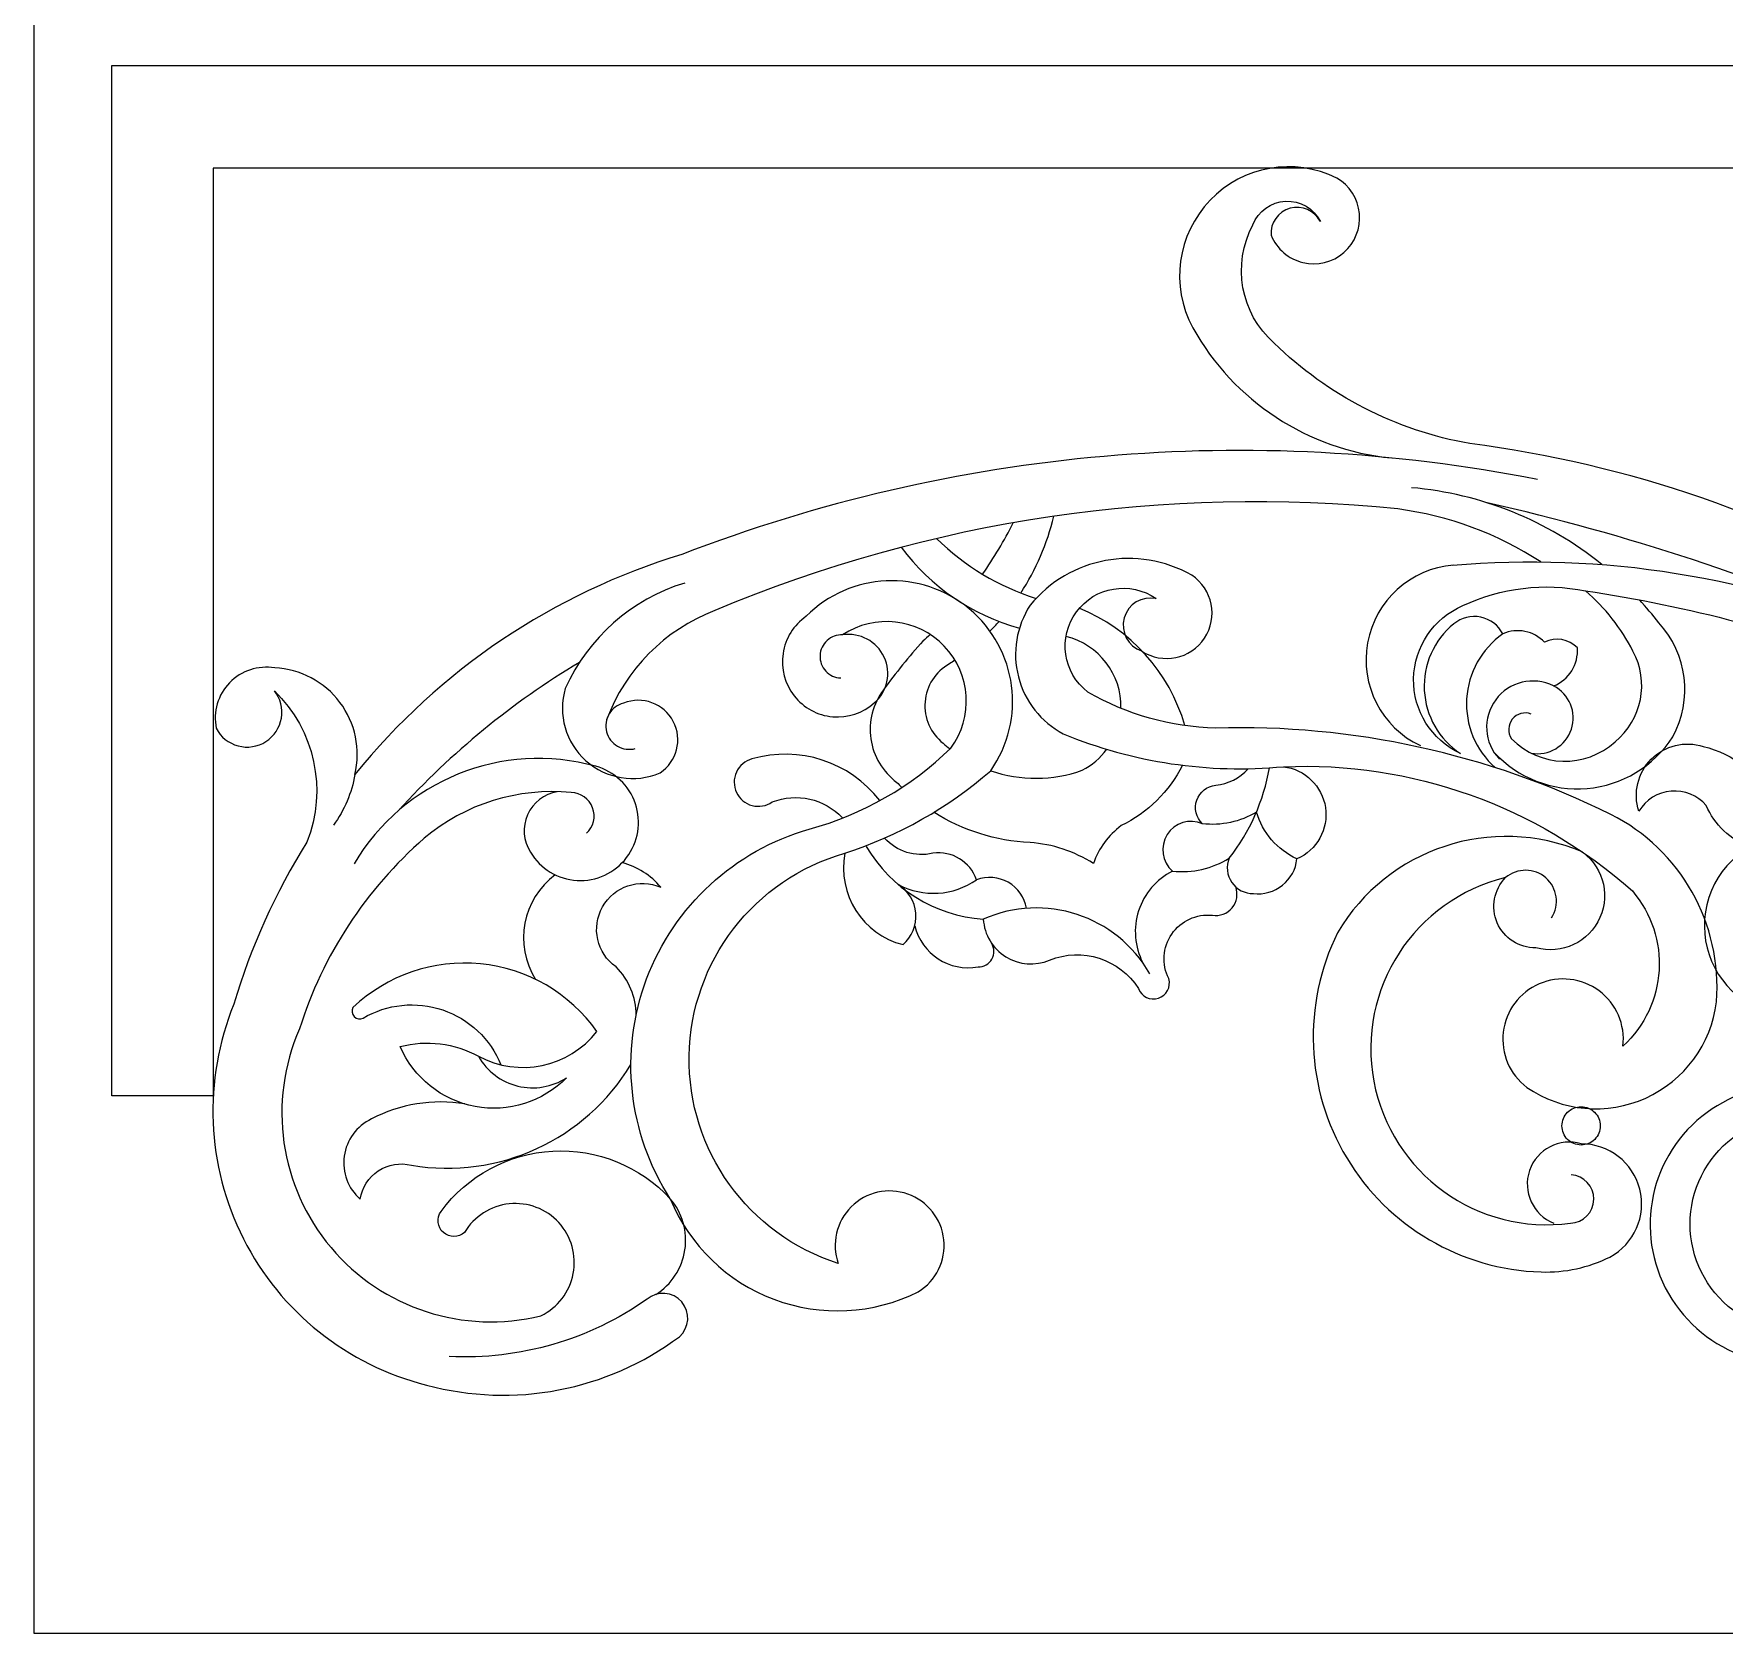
# Model space of a CAD drawing. Header units: millimetres. Extents: x 4332 to 4576, y 144 to 400.
# Drawn here: x 4331.74 to 4374.98, y 143.69 to 184.59 of the extents above; entities that cross this region are included whole.
import ezdxf

# ---------------------------------------------------------------- set-up
doc = ezdxf.new("R2010")
doc.units = ezdxf.units.MM
doc.header["$MEASUREMENT"] = 0
doc.layers.add('SITARA ALL', color=18, linetype='Continuous', true_color=0x000000)

msp = doc.modelspace()

# ---------------------------------------------------------------- linework, layer by layer
at = {"layer": 'SITARA ALL', "lineweight": 9}
for points, knots in [([(4331.736, 265.693), (4331.736, 265.693), (4575.736, 265.693), (4575.736, 265.693), (4575.736, 265.693), (4575.736, 143.693), (4575.736, 143.693), (4575.736, 143.693), (4331.736, 143.693), (4331.736, 143.693), (4331.736, 143.693), (4331.736, 265.693), (4331.736, 265.693)], [0, 0, 0, 0, 0.25, 0.25, 0.25, 0.5, 0.5, 0.5, 0.75, 0.75, 0.75, 1, 1, 1, 1]), ([(4503.177, 181.159), (4503.177, 181.159), (4336.328, 181.159), (4336.328, 181.159), (4336.328, 181.159), (4336.328, 157.431), (4336.328, 157.431), (4336.328, 157.431), (4333.736, 157.431), (4333.736, 157.431), (4333.736, 157.431), (4333.736, 183.785), (4333.736, 183.785), (4333.736, 183.785), (4533.713, 183.785), (4533.713, 183.785)], [0, 0, 0, 0, 0.166667, 0.166667, 0.166667, 0.333333, 0.333333, 0.333333, 0.5, 0.5, 0.5, 0.666667, 0.666667, 0.666667, 1, 1, 1, 1]), ([(4380.811, 169.594), (4380.527, 169.793), (4380.235, 169.98), (4379.936, 170.154), (4376.426, 172.247), (4372.525, 173.595), (4368.472, 174.115), (4366.583, 174.448), (4364.838, 175.344), (4363.467, 176.684), (4362.605, 177.443), (4362.38, 178.697), (4362.924, 179.709), (4363.059, 180.057), (4363.387, 180.294), (4363.76, 180.312), (4364.133, 180.329), (4364.482, 180.125), (4364.649, 179.79), (4364.505, 180.074), (4364.182, 180.217), (4363.875, 180.132), (4363.569, 180.047), (4363.364, 179.759), (4363.386, 179.442), (4363.53, 179.091), (4363.834, 178.832), (4364.204, 178.744), (4364.573, 178.657), (4364.961, 178.752), (4365.248, 179.001), (4365.534, 179.25), (4365.683, 179.621), (4365.648, 179.998), (4365.613, 180.376), (4365.399, 180.714), (4365.071, 180.906), (4363.982, 181.443), (4362.671, 181.215), (4361.829, 180.34), (4360.986, 179.465), (4360.806, 178.147), (4361.384, 177.079), (4362.431, 175.202), (4364.328, 173.958), (4366.467, 173.747)], [0, 0, 0, 0, 0.0625, 0.0625, 0.0625, 0.125, 0.125, 0.125, 0.1875, 0.1875, 0.1875, 0.25, 0.25, 0.25, 0.3125, 0.3125, 0.3125, 0.375, 0.375, 0.375, 0.4375, 0.4375, 0.4375, 0.5, 0.5, 0.5, 0.5625, 0.5625, 0.5625, 0.625, 0.625, 0.625, 0.6875, 0.6875, 0.6875, 0.75, 0.75, 0.75, 0.8125, 0.8125, 0.8125, 0.875, 0.875, 0.875, 1, 1, 1, 1]), ([(4370.199, 173.197), (4362.868, 174.637), (4355.283, 173.973), (4348.315, 171.278), (4345.026, 170.282), (4342.112, 168.323), (4339.951, 165.651), (4339.869, 165.184), (4339.682, 164.741), (4339.403, 164.356)], [0, 0, 0, 0, 0.25, 0.25, 0.25, 0.5, 0.5, 0.5, 1, 1, 1, 1]), ([(4370.285, 171.09), (4369.183, 171.808), (4367.935, 172.27), (4366.631, 172.443), (4360.679, 173.054), (4354.671, 172.161), (4349.155, 169.844), (4347.875, 169.353), (4346.869, 168.337), (4346.39, 167.053)], [0, 0, 0, 0, 0.25, 0.25, 0.25, 0.5, 0.5, 0.5, 1, 1, 1, 1]), ([(4368.029, 171.004), (4371.862, 171.336), (4375.719, 170.717), (4379.257, 169.204), (4375.925, 170.662), (4372.462, 171.799), (4368.914, 172.601)], [0, 0, 0, 0, 0.333333, 0.333333, 0.333333, 1, 1, 1, 1]), ([(4363.702, 165.851), (4366.978, 165.992), (4370.182, 164.851), (4372.632, 162.673), (4373.634, 161.503), (4373.525, 159.748), (4372.39, 158.708), (4372.452, 159.254), (4372.219, 159.792), (4371.778, 160.12), (4371.336, 160.447), (4370.754, 160.516), (4370.249, 160.299), (4369.744, 160.081), (4369.393, 159.612), (4369.327, 159.066), (4369.262, 158.521), (4369.491, 157.981), (4369.93, 157.651), (4370.827, 157.035), (4371.979, 156.932), (4372.971, 157.379), (4373.963, 157.826), (4374.65, 158.757), (4374.783, 159.837), (4374.933, 161.836), (4373.867, 163.728), (4372.078, 164.633), (4368.939, 166.182), (4365.471, 166.94), (4361.973, 166.841), (4360.822, 166.868), (4359.697, 167.185), (4358.701, 167.761), (4358.062, 168.249), (4357.932, 169.159), (4358.406, 169.809), (4358.879, 170.458), (4359.787, 170.609), (4360.446, 170.15), (4360.086, 170.227), (4359.727, 170.011), (4359.629, 169.655), (4359.531, 169.299), (4359.726, 168.929), (4360.076, 168.811), (4360.611, 168.458), (4361.33, 168.604), (4361.684, 169.139), (4362.038, 169.674), (4361.893, 170.393), (4361.359, 170.748), (4359.977, 171.537), (4358.228, 171.213), (4357.223, 169.979), (4356.871, 169.438), (4356.762, 168.774), (4356.924, 168.149), (4357.085, 167.524), (4357.501, 166.995), (4358.07, 166.692), (4359.852, 165.959), (4361.784, 165.67), (4363.702, 165.851), (4364.255, 165.786), (4364.697, 165.357), (4364.778, 164.806), (4364.859, 164.255), (4364.56, 163.717), (4364.049, 163.496)], [0, 0, 0, 0, 0.041667, 0.041667, 0.041667, 0.083333, 0.083333, 0.083333, 0.125, 0.125, 0.125, 0.166667, 0.166667, 0.166667, 0.208333, 0.208333, 0.208333, 0.25, 0.25, 0.25, 0.291667, 0.291667, 0.291667, 0.333333, 0.333333, 0.333333, 0.375, 0.375, 0.375, 0.416667, 0.416667, 0.416667, 0.458333, 0.458333, 0.458333, 0.5, 0.5, 0.5, 0.541667, 0.541667, 0.541667, 0.583333, 0.583333, 0.583333, 0.625, 0.625, 0.625, 0.666667, 0.666667, 0.666667, 0.708333, 0.708333, 0.708333, 0.75, 0.75, 0.75, 0.791667, 0.791667, 0.791667, 0.833333, 0.833333, 0.833333, 0.875, 0.875, 0.875, 0.916667, 0.916667, 0.916667, 1, 1, 1, 1]), ([(4356.216, 165.747), (4357.135, 167.062), (4356.898, 168.859), (4355.667, 169.888), (4354.436, 170.917), (4352.625, 170.835), (4351.495, 169.697), (4351.174, 169.475), (4350.96, 169.132), (4350.902, 168.747), (4350.844, 168.361), (4350.947, 167.97), (4351.188, 167.663), (4351.429, 167.357), (4351.785, 167.164), (4352.173, 167.129), (4352.561, 167.095), (4352.945, 167.222), (4353.237, 167.481), (4353.574, 167.772), (4353.677, 168.252), (4353.489, 168.656), (4353.301, 169.06), (4352.868, 169.291), (4352.428, 169.221)], [0, 0, 0, 0, 0.111111, 0.111111, 0.111111, 0.222222, 0.222222, 0.222222, 0.333333, 0.333333, 0.333333, 0.444444, 0.444444, 0.444444, 0.555556, 0.555556, 0.555556, 0.666667, 0.666667, 0.666667, 0.777778, 0.777778, 0.777778, 1, 1, 1, 1]), ([(4368.05, 171.006), (4366.953, 170.916), (4366.055, 170.103), (4365.857, 169.021), (4365.66, 167.939), (4366.213, 166.86), (4367.207, 166.39)], [0, 0, 0, 0, 0.333333, 0.333333, 0.333333, 1, 1, 1, 1]), ([(4348.389, 170.549), (4347.03, 170.132), (4345.916, 169.151), (4345.332, 167.854), (4345.135, 167.187), (4345.34, 166.468), (4345.859, 166.005), (4346.378, 165.543), (4347.117, 165.421), (4347.756, 165.694), (4348.19, 165.98), (4348.337, 166.547), (4348.096, 167.007), (4347.855, 167.468), (4347.305, 167.671), (4346.823, 167.477), (4346.668, 167.439), (4346.535, 167.339), (4346.453, 167.202), (4346.371, 167.064), (4346.348, 166.9), (4346.388, 166.745), (4346.428, 166.59), (4346.528, 166.458), (4346.667, 166.377), (4346.805, 166.297), (4346.969, 166.275), (4347.123, 166.316)], [0, 0, 0, 0, 0.1, 0.1, 0.1, 0.2, 0.2, 0.2, 0.3, 0.3, 0.3, 0.4, 0.4, 0.4, 0.5, 0.5, 0.5, 0.6, 0.6, 0.6, 0.7, 0.7, 0.7, 0.8, 0.8, 0.8, 1, 1, 1, 1]), ([(4370.04, 166.199), (4370.488, 166.118), (4370.926, 166.378), (4371.07, 166.81), (4371.214, 167.242), (4371.019, 167.713), (4370.613, 167.917), (4371.007, 168.074), (4371.255, 168.469), (4371.223, 168.892), (4371.004, 169.118), (4370.664, 169.176), (4370.383, 169.035), (4370.108, 169.325), (4369.68, 169.411), (4369.315, 169.248), (4369.202, 169.469), (4368.994, 169.627), (4368.75, 169.677), (4368.506, 169.727), (4368.253, 169.664), (4368.061, 169.505), (4367.553, 169.09), (4367.273, 168.459), (4367.307, 167.804), (4367.341, 167.15), (4367.684, 166.55), (4368.232, 166.191), (4367.49, 166.534), (4367.021, 167.284), (4367.035, 168.101), (4367.048, 168.919), (4367.543, 169.652), (4368.296, 169.97), (4369.274, 170.429), (4370.374, 170.562), (4371.433, 170.348), (4374.063, 169.964), (4376.64, 169.278), (4379.112, 168.304), (4381.092, 167.607), (4382.577, 165.941), (4383.044, 163.895), (4383.406, 162.067), (4382.343, 160.256), (4380.572, 159.677), (4378.802, 159.098), (4376.876, 159.936), (4376.088, 161.624), (4376.546, 161.139), (4377.251, 160.979), (4377.874, 161.22), (4378.496, 161.46), (4378.911, 162.052), (4378.924, 162.72), (4378.707, 163.659), (4377.798, 164.266), (4376.848, 164.105), (4375.823, 164.129), (4374.904, 163.48), (4374.586, 162.505), (4374.268, 161.53), (4374.627, 160.463), (4375.47, 159.878), (4376.828, 158.842), (4378.561, 158.431), (4380.239, 158.748), (4381.918, 159.065), (4383.382, 160.079), (4384.269, 161.539), (4385.333, 163.24), (4385.273, 165.411), (4384.114, 167.048), (4383.777, 167.562), (4383.674, 168.194), (4383.827, 168.789), (4383.981, 169.383), (4384.379, 169.885), (4384.923, 170.171)], [0, 0, 0, 0, 0.037037, 0.037037, 0.037037, 0.074074, 0.074074, 0.074074, 0.111111, 0.111111, 0.111111, 0.148148, 0.148148, 0.148148, 0.185185, 0.185185, 0.185185, 0.222222, 0.222222, 0.222222, 0.259259, 0.259259, 0.259259, 0.296296, 0.296296, 0.296296, 0.333333, 0.333333, 0.333333, 0.37037, 0.37037, 0.37037, 0.407407, 0.407407, 0.407407, 0.444444, 0.444444, 0.444444, 0.481481, 0.481481, 0.481481, 0.518519, 0.518519, 0.518519, 0.555556, 0.555556, 0.555556, 0.592593, 0.592593, 0.592593, 0.62963, 0.62963, 0.62963, 0.666667, 0.666667, 0.666667, 0.703704, 0.703704, 0.703704, 0.740741, 0.740741, 0.740741, 0.777778, 0.777778, 0.777778, 0.814815, 0.814815, 0.814815, 0.851852, 0.851852, 0.851852, 0.888889, 0.888889, 0.888889, 0.925926, 0.925926, 0.925926, 1, 1, 1, 1]), ([(4369.09, 166.223), (4369.697, 165.561), (4370.577, 165.218), (4371.472, 165.296), (4372.368, 165.373), (4373.176, 165.86), (4373.662, 166.616), (4374.18, 167.566), (4374.037, 168.738), (4373.304, 169.534), (4373.148, 169.736), (4372.983, 169.931), (4372.811, 170.118)], [0, 0, 0, 0, 0.2, 0.2, 0.2, 0.4, 0.4, 0.4, 0.6, 0.6, 0.6, 1, 1, 1, 1]), ([(4370.042, 167.198), (4369.87, 167.265), (4369.674, 167.213), (4369.559, 167.068), (4369.443, 166.923), (4369.435, 166.72), (4369.54, 166.567), (4370.258, 165.83), (4371.431, 165.795), (4372.19, 166.491), (4372.877, 167.055), (4373.068, 168.025), (4372.645, 168.805), (4372.345, 169.394), (4371.934, 169.918), (4371.433, 170.348)], [0, 0, 0, 0, 0.166667, 0.166667, 0.166667, 0.333333, 0.333333, 0.333333, 0.5, 0.5, 0.5, 0.666667, 0.666667, 0.666667, 1, 1, 1, 1]), ([(4345.873, 164.148), (4346.055, 164.313), (4346.118, 164.571), (4346.032, 164.801), (4345.946, 165.031), (4345.728, 165.184), (4345.483, 165.189), (4344.123, 165.322), (4342.768, 164.902), (4341.723, 164.022), (4340.231, 162.72), (4339.127, 161.034), (4338.532, 159.146), (4337.714, 157.28), (4338.026, 155.114), (4339.339, 153.557), (4340.651, 151.999), (4342.732, 151.322), (4344.709, 151.812), (4345.14, 152.019), (4345.446, 152.418), (4345.536, 152.887), (4345.626, 153.356), (4345.489, 153.839), (4345.166, 154.191), (4344.844, 154.543), (4344.374, 154.722), (4343.899, 154.673), (4343.424, 154.624), (4343, 154.353), (4342.756, 153.943), (4342.603, 153.802), (4342.368, 153.8), (4342.213, 153.938), (4342.057, 154.077), (4342.032, 154.31), (4342.154, 154.479), (4342.828, 155.393), (4343.876, 155.958), (4345.01, 156.021), (4346.144, 156.083), (4347.248, 155.636), (4348.019, 154.802), (4346.937, 156.473), (4346.713, 158.561), (4347.414, 160.424), (4348.115, 162.288), (4349.66, 163.709), (4351.575, 164.254), (4352.937, 164.629), (4354.182, 165.34), (4355.196, 166.325), (4355.78, 167.121), (4355.709, 168.22), (4355.027, 168.934), (4354.344, 169.647), (4353.249, 169.769), (4352.428, 169.221), (4352.281, 169.228), (4352.137, 169.177), (4352.029, 169.078), (4351.92, 168.979), (4351.855, 168.842), (4351.849, 168.695), (4351.843, 168.548), (4351.895, 168.404), (4351.995, 168.297), (4352.095, 168.189), (4352.233, 168.125), (4352.38, 168.12)], [0, 0, 0, 0, 0.041667, 0.041667, 0.041667, 0.083333, 0.083333, 0.083333, 0.125, 0.125, 0.125, 0.166667, 0.166667, 0.166667, 0.208333, 0.208333, 0.208333, 0.25, 0.25, 0.25, 0.291667, 0.291667, 0.291667, 0.333333, 0.333333, 0.333333, 0.375, 0.375, 0.375, 0.416667, 0.416667, 0.416667, 0.458333, 0.458333, 0.458333, 0.5, 0.5, 0.5, 0.541667, 0.541667, 0.541667, 0.583333, 0.583333, 0.583333, 0.625, 0.625, 0.625, 0.666667, 0.666667, 0.666667, 0.708333, 0.708333, 0.708333, 0.75, 0.75, 0.75, 0.791667, 0.791667, 0.791667, 0.833333, 0.833333, 0.833333, 0.875, 0.875, 0.875, 0.916667, 0.916667, 0.916667, 1, 1, 1, 1]), ([(4354.666, 169.233), (4354.606, 169.176), (4354.545, 169.12), (4354.483, 169.065), (4354.125, 168.668), (4353.788, 168.252), (4353.474, 167.819), (4353.202, 167.461), (4353.085, 167.008), (4353.149, 166.563), (4353.213, 166.118), (4353.451, 165.718), (4353.813, 165.451), (4353.855, 165.407), (4353.899, 165.364), (4353.943, 165.322)], [0, 0, 0, 0, 0.166667, 0.166667, 0.166667, 0.333333, 0.333333, 0.333333, 0.5, 0.5, 0.5, 0.666667, 0.666667, 0.666667, 1, 1, 1, 1]), ([(4369.315, 169.248), (4368.77, 168.864), (4368.429, 168.253), (4368.391, 167.587), (4368.352, 166.921), (4368.619, 166.274), (4369.117, 165.83)], [0, 0, 0, 0, 0.333333, 0.333333, 0.333333, 1, 1, 1, 1]), ([(4339.951, 165.651), (4340.105, 166.293), (4339.964, 166.969), (4339.567, 167.497), (4339.17, 168.024), (4338.559, 168.347), (4337.9, 168.376), (4337.476, 168.449), (4337.045, 168.308), (4336.745, 168), (4336.446, 167.691), (4336.318, 167.256), (4336.403, 166.834), (4336.518, 166.612), (4336.721, 166.448), (4336.963, 166.384), (4337.205, 166.319), (4337.463, 166.359), (4337.674, 166.495), (4337.885, 166.631), (4338.028, 166.849), (4338.069, 167.096), (4338.111, 167.343), (4338.046, 167.596), (4337.891, 167.793), (4338.924, 166.791), (4339.252, 165.264), (4338.723, 163.925), (4337.918, 162.631), (4337.289, 161.235), (4336.852, 159.775), (4336.062, 157.835), (4336.151, 155.649), (4337.098, 153.781), (4338.044, 151.912), (4339.753, 150.546), (4341.785, 150.037), (4344.017, 149.436), (4346.4, 149.892), (4348.252, 151.275), (4348.511, 151.505), (4348.538, 151.9), (4348.311, 152.163), (4348.085, 152.425), (4347.69, 152.457), (4347.425, 152.234), (4345.95, 151.193), (4344.168, 150.677), (4342.365, 150.769)], [0, 0, 0, 0, 0.058824, 0.058824, 0.058824, 0.117647, 0.117647, 0.117647, 0.176471, 0.176471, 0.176471, 0.235294, 0.235294, 0.235294, 0.294118, 0.294118, 0.294118, 0.352941, 0.352941, 0.352941, 0.411765, 0.411765, 0.411765, 0.470588, 0.470588, 0.470588, 0.529412, 0.529412, 0.529412, 0.588235, 0.588235, 0.588235, 0.647059, 0.647059, 0.647059, 0.705882, 0.705882, 0.705882, 0.764706, 0.764706, 0.764706, 0.823529, 0.823529, 0.823529, 0.882353, 0.882353, 0.882353, 1, 1, 1, 1]), ([(4355.3, 168.575), (4355.254, 168.543), (4355.207, 168.512), (4355.159, 168.482), (4354.801, 168.283), (4354.567, 167.918), (4354.535, 167.51), (4354.502, 167.101), (4354.676, 166.704), (4354.998, 166.451), (4355.056, 166.401), (4355.115, 166.352), (4355.176, 166.305)], [0, 0, 0, 0, 0.2, 0.2, 0.2, 0.4, 0.4, 0.4, 0.6, 0.6, 0.6, 1, 1, 1, 1]), ([(4370.613, 167.917), (4370.099, 168.175), (4369.474, 168.026), (4369.133, 167.563), (4368.791, 167.1), (4368.832, 166.46), (4369.23, 166.045)], [0, 0, 0, 0, 0.333333, 0.333333, 0.333333, 1, 1, 1, 1]), ([(4345.128, 165.211), (4344.792, 165.155), (4344.507, 164.935), (4344.368, 164.624), (4344.23, 164.313), (4344.257, 163.953), (4344.44, 163.666), (4344.693, 163.242), (4345.141, 162.971), (4345.634, 162.943), (4346.128, 162.916), (4346.602, 163.135), (4346.901, 163.528), (4347.201, 163.921), (4347.285, 164.437), (4347.127, 164.905), (4346.968, 165.374), (4346.588, 165.732), (4346.111, 165.863), (4343.723, 166.526), (4341.19, 165.505), (4339.932, 163.369)], [0, 0, 0, 0, 0.125, 0.125, 0.125, 0.25, 0.25, 0.25, 0.375, 0.375, 0.375, 0.5, 0.5, 0.5, 0.625, 0.625, 0.625, 0.75, 0.75, 0.75, 1, 1, 1, 1]), ([(4375.642, 163.8), (4375.136, 163.981), (4374.729, 164.366), (4374.52, 164.861), (4374.296, 165.119), (4373.962, 165.255), (4373.621, 165.226), (4373.28, 165.197), (4372.974, 165.008), (4372.796, 164.715), (4372.645, 165.182), (4372.768, 165.695), (4373.113, 166.044), (4373.459, 166.392), (4373.972, 166.518), (4374.44, 166.37), (4375.219, 166.185), (4375.874, 165.66), (4376.225, 164.941), (4376.402, 165.521), (4376.778, 166.02), (4377.287, 166.351), (4377.496, 166.435), (4377.736, 166.39), (4377.901, 166.235), (4378.065, 166.081), (4378.125, 165.844), (4378.054, 165.63), (4378.969, 166.034), (4380.039, 165.83), (4380.742, 165.119), (4380.888, 164.943), (4380.873, 164.683), (4380.707, 164.525), (4380.541, 164.368), (4380.28, 164.367), (4380.112, 164.522), (4379.302, 165.014), (4378.253, 164.81), (4377.688, 164.05)], [0, 0, 0, 0, 0.071429, 0.071429, 0.071429, 0.142857, 0.142857, 0.142857, 0.214286, 0.214286, 0.214286, 0.285714, 0.285714, 0.285714, 0.357143, 0.357143, 0.357143, 0.428571, 0.428571, 0.428571, 0.5, 0.5, 0.5, 0.571429, 0.571429, 0.571429, 0.642857, 0.642857, 0.642857, 0.714286, 0.714286, 0.714286, 0.785714, 0.785714, 0.785714, 0.857143, 0.857143, 0.857143, 1, 1, 1, 1]), ([(4353.378, 164.984), (4352.61, 165.978), (4351.314, 166.401), (4350.107, 166.049), (4349.932, 166.002), (4349.786, 165.878), (4349.71, 165.713), (4349.634, 165.548), (4349.634, 165.357), (4349.712, 165.192), (4349.789, 165.028), (4349.935, 164.906), (4350.111, 164.859), (4350.287, 164.812), (4350.475, 164.845), (4350.624, 164.95), (4351.249, 165.194), (4351.96, 165.034), (4352.421, 164.546)], [0, 0, 0, 0, 0.142857, 0.142857, 0.142857, 0.285714, 0.285714, 0.285714, 0.428571, 0.428571, 0.428571, 0.571429, 0.571429, 0.571429, 0.714286, 0.714286, 0.714286, 1, 1, 1, 1]), ([(4352.486, 163.639), (4353.857, 164.086), (4355.125, 164.803), (4356.216, 165.747), (4356.976, 165.489), (4357.801, 165.494), (4358.559, 165.76), (4358.806, 165.889), (4359.02, 166.072), (4359.186, 166.296)], [0, 0, 0, 0, 0.25, 0.25, 0.25, 0.5, 0.5, 0.5, 1, 1, 1, 1]), ([(4361.12, 165.89), (4360.783, 165.216), (4360.232, 164.673), (4359.555, 164.344), (4359.226, 164.099), (4358.978, 163.762), (4358.841, 163.375), (4358.354, 163.687), (4357.798, 163.872), (4357.221, 163.912), (4356.348, 163.954), (4355.5, 164.22), (4354.76, 164.685)], [0, 0, 0, 0, 0.2, 0.2, 0.2, 0.4, 0.4, 0.4, 0.6, 0.6, 0.6, 1, 1, 1, 1]), ([(4361.63, 164.393), (4361.302, 164.535), (4360.919, 164.417), (4360.729, 164.114), (4360.538, 163.812), (4360.596, 163.416), (4360.865, 163.181), (4361.373, 163.125), (4361.884, 163.241), (4362.316, 163.513), (4362.847, 164.185), (4363.2, 164.979), (4363.343, 165.822)], [0, 0, 0, 0, 0.2, 0.2, 0.2, 0.4, 0.4, 0.4, 0.6, 0.6, 0.6, 1, 1, 1, 1]), ([(4362.316, 163.513), (4362.232, 163.308), (4362.257, 163.076), (4362.382, 162.893), (4362.506, 162.71), (4362.714, 162.603), (4362.935, 162.607), (4363.201, 162.576), (4363.469, 162.652), (4363.678, 162.82), (4363.887, 162.987), (4364.021, 163.229), (4364.049, 163.496), (4363.548, 163.726), (4363.17, 164.163), (4363.013, 164.692), (4362.599, 164.439), (4362.111, 164.334), (4361.63, 164.393), (4361.469, 164.549), (4361.413, 164.784), (4361.486, 164.995), (4361.559, 165.207), (4361.749, 165.357), (4361.971, 165.38), (4362.291, 165.41), (4362.587, 165.56), (4362.799, 165.8)], [0, 0, 0, 0, 0.1, 0.1, 0.1, 0.2, 0.2, 0.2, 0.3, 0.3, 0.3, 0.4, 0.4, 0.4, 0.5, 0.5, 0.5, 0.6, 0.6, 0.6, 0.7, 0.7, 0.7, 0.8, 0.8, 0.8, 1, 1, 1, 1]), ([(4371.348, 163.674), (4369.036, 164.647), (4366.363, 163.766), (4365.088, 161.606), (4364.181, 159.771), (4364.269, 157.602), (4365.323, 155.847), (4366.377, 154.092), (4368.249, 152.993), (4370.295, 152.931), (4370.904, 152.911), (4371.508, 153.041), (4372.054, 153.311), (4372.677, 153.646), (4372.992, 154.361), (4372.818, 155.046), (4372.644, 155.732), (4372.027, 156.21), (4371.319, 156.207), (4370.768, 156.37), (4370.187, 156.071), (4370, 155.527), (4369.814, 154.982), (4370.089, 154.389), (4370.624, 154.18)], [0, 0, 0, 0, 0.111111, 0.111111, 0.111111, 0.222222, 0.222222, 0.222222, 0.333333, 0.333333, 0.333333, 0.444444, 0.444444, 0.444444, 0.555556, 0.555556, 0.555556, 0.666667, 0.666667, 0.666667, 0.777778, 0.777778, 0.777778, 1, 1, 1, 1]), ([(4357.129, 162.23), (4357.08, 162.51), (4356.909, 162.754), (4356.663, 162.895), (4356.416, 163.037), (4356.12, 163.061), (4355.853, 162.962), (4355.69, 163.424), (4355.224, 163.707), (4354.738, 163.639), (4354.286, 163.53), (4353.81, 163.679), (4353.501, 164.027)], [0, 0, 0, 0, 0.2, 0.2, 0.2, 0.4, 0.4, 0.4, 0.6, 0.6, 0.6, 1, 1, 1, 1]), ([(4347.65, 152.356), (4348.051, 152.61), (4348.322, 153.025), (4348.393, 153.494), (4348.464, 153.964), (4348.327, 154.441), (4348.019, 154.802), (4348.508, 153.613), (4349.468, 152.682), (4350.671, 152.231), (4351.875, 151.78), (4353.211, 151.849), (4354.36, 152.423), (4354.817, 152.705), (4355.071, 153.223), (4355.015, 153.756), (4354.958, 154.289), (4354.6, 154.742), (4354.095, 154.921), (4353.589, 155.1), (4353.026, 154.974), (4352.647, 154.595), (4352.267, 154.216), (4352.138, 153.654), (4352.316, 153.148), (4350.013, 153.881), (4348.463, 156.04), (4348.501, 158.456), (4348.54, 160.873), (4350.161, 162.979), (4352.486, 163.639), (4352.287, 162.588), (4352.937, 161.565), (4353.973, 161.301), (4354.203, 161.501), (4354.325, 161.799), (4354.3, 162.103), (4354.276, 162.407), (4354.108, 162.681), (4353.849, 162.841), (4354.486, 162.499), (4355.262, 162.546), (4355.853, 162.962)], [0, 0, 0, 0, 0.066667, 0.066667, 0.066667, 0.133333, 0.133333, 0.133333, 0.2, 0.2, 0.2, 0.266667, 0.266667, 0.266667, 0.333333, 0.333333, 0.333333, 0.4, 0.4, 0.4, 0.466667, 0.466667, 0.466667, 0.533333, 0.533333, 0.533333, 0.6, 0.6, 0.6, 0.666667, 0.666667, 0.666667, 0.733333, 0.733333, 0.733333, 0.8, 0.8, 0.8, 0.866667, 0.866667, 0.866667, 1, 1, 1, 1]), ([(4353.032, 163.813), (4353.663, 162.737), (4354.782, 162.041), (4356.026, 161.952), (4356.051, 161.557), (4356.266, 161.199), (4356.602, 160.991), (4356.939, 160.783), (4357.355, 160.75), (4357.72, 160.904), (4358.554, 161.244), (4359.513, 160.938), (4359.996, 160.177), (4360.072, 159.971), (4360.297, 159.862), (4360.506, 159.931), (4360.715, 159.999), (4360.832, 160.221), (4360.77, 160.432), (4360.585, 160.797), (4360.615, 161.235), (4360.848, 161.573), (4361.08, 161.91), (4361.479, 162.094), (4361.886, 162.052), (4362.077, 162.022), (4362.269, 162.095), (4362.391, 162.244), (4362.514, 162.393), (4362.549, 162.596), (4362.483, 162.777)], [0, 0, 0, 0, 0.090909, 0.090909, 0.090909, 0.181818, 0.181818, 0.181818, 0.272727, 0.272727, 0.272727, 0.363636, 0.363636, 0.363636, 0.454545, 0.454545, 0.454545, 0.545455, 0.545455, 0.545455, 0.636364, 0.636364, 0.636364, 0.727273, 0.727273, 0.727273, 0.818182, 0.818182, 0.818182, 1, 1, 1, 1]), ([(4371.267, 163.729), (4371.851, 163.364), (4372.078, 162.625), (4371.801, 161.995), (4371.523, 161.365), (4370.824, 161.034), (4370.161, 161.219), (4369.733, 161.213), (4369.343, 161.465), (4369.174, 161.858), (4369.005, 162.251), (4369.089, 162.708), (4369.387, 163.014), (4367.056, 162.453), (4365.573, 160.166), (4366.016, 157.809), (4366.46, 155.452), (4368.668, 153.856), (4371.045, 154.18), (4371.375, 154.19), (4371.639, 154.458), (4371.643, 154.789), (4371.647, 155.119), (4371.391, 155.395), (4371.061, 155.414)], [0, 0, 0, 0, 0.111111, 0.111111, 0.111111, 0.222222, 0.222222, 0.222222, 0.333333, 0.333333, 0.333333, 0.444444, 0.444444, 0.444444, 0.555556, 0.555556, 0.555556, 0.666667, 0.666667, 0.666667, 0.777778, 0.777778, 0.777778, 1, 1, 1, 1]), ([(4347.144, 159.494), (4347.146, 159.959), (4346.961, 160.405), (4346.63, 160.732), (4346.138, 161.08), (4345.99, 161.744), (4346.285, 162.268), (4346.581, 162.792), (4347.226, 163.008), (4347.778, 162.769), (4347.519, 163.073), (4347.176, 163.293), (4346.792, 163.4)], [0, 0, 0, 0, 0.2, 0.2, 0.2, 0.4, 0.4, 0.4, 0.6, 0.6, 0.6, 1, 1, 1, 1]), ([(4360.865, 163.181), (4360.453, 162.971), (4360.141, 162.606), (4359.999, 162.166), (4359.857, 161.726), (4359.895, 161.249), (4360.106, 160.838)], [0, 0, 0, 0, 0.333333, 0.333333, 0.333333, 1, 1, 1, 1]), ([(4370.56, 161.987), (4370.772, 162.315), (4370.712, 162.749), (4370.418, 163.007), (4370.123, 163.265), (4369.685, 163.268), (4369.387, 163.014)], [0, 0, 0, 0, 0.333333, 0.333333, 0.333333, 1, 1, 1, 1]), ([(4354.273, 161.785), (4354.45, 161.061), (4355.158, 160.599), (4355.892, 160.731), (4356.037, 160.728), (4356.173, 160.805), (4356.245, 160.932), (4356.317, 161.058), (4356.315, 161.214), (4356.238, 161.338)], [0, 0, 0, 0, 0.25, 0.25, 0.25, 0.5, 0.5, 0.5, 1, 1, 1, 1]), ([(4343.109, 158.445), (4343.327, 158.064), (4343.692, 157.789), (4344.119, 157.685), (4344.546, 157.581), (4344.997, 157.658), (4345.366, 157.897), (4344.757, 157.278), (4343.879, 157.002), (4343.026, 157.162), (4342.172, 157.322), (4341.454, 157.896), (4341.11, 158.694), (4341.783, 158.872), (4342.5, 158.783), (4343.109, 158.445), (4344.141, 157.897), (4345.417, 158.163), (4346.143, 159.08), (4345.446, 160.062), (4344.359, 160.693), (4343.161, 160.811), (4341.963, 160.929), (4340.774, 160.521), (4339.9, 159.693), (4339.858, 159.618), (4339.87, 159.524), (4339.93, 159.461), (4339.989, 159.399), (4340.083, 159.382), (4340.16, 159.42), (4340.775, 159.783), (4341.519, 159.86), (4342.196, 159.631), (4342.872, 159.402), (4343.416, 158.89), (4343.685, 158.228)], [0, 0, 0, 0, 0.076923, 0.076923, 0.076923, 0.153846, 0.153846, 0.153846, 0.230769, 0.230769, 0.230769, 0.307692, 0.307692, 0.307692, 0.384615, 0.384615, 0.384615, 0.461538, 0.461538, 0.461538, 0.538462, 0.538462, 0.538462, 0.615385, 0.615385, 0.615385, 0.692308, 0.692308, 0.692308, 0.769231, 0.769231, 0.769231, 0.846154, 0.846154, 0.846154, 1, 1, 1, 1]), ([(4342.759, 157.227), (4341.943, 157.361), (4341.107, 157.226), (4340.374, 156.843), (4339.997, 156.664), (4339.735, 156.307), (4339.677, 155.894), (4339.619, 155.48), (4339.773, 155.065), (4340.087, 154.79), (4340.131, 155.087), (4340.299, 155.351), (4340.549, 155.517), (4340.8, 155.683), (4341.109, 155.734), (4341.4, 155.659), (4343.623, 155.287), (4345.846, 156.306), (4347.012, 158.235)], [0, 0, 0, 0, 0.142857, 0.142857, 0.142857, 0.285714, 0.285714, 0.285714, 0.428571, 0.428571, 0.428571, 0.571429, 0.571429, 0.571429, 0.714286, 0.714286, 0.714286, 1, 1, 1, 1]), ([(4379.08, 155.434), (4379.307, 155.651), (4379.399, 155.974), (4379.32, 156.278), (4379.242, 156.582), (4379.005, 156.82), (4378.701, 156.9), (4378.397, 156.98), (4378.074, 156.89), (4377.856, 156.663), (4377.638, 156.437), (4377.559, 156.111), (4377.65, 155.81), (4377.816, 155.327), (4378.228, 154.97), (4378.731, 154.877), (4379.233, 154.783), (4379.746, 154.966), (4380.075, 155.357), (4380.404, 155.748), (4380.498, 156.285), (4380.32, 156.764), (4380.142, 157.243), (4379.721, 157.589), (4379.216, 157.67), (4377.641, 158.196), (4375.911, 157.953), (4374.542, 157.012), (4373.08, 155.943), (4372.654, 153.949), (4373.553, 152.378), (4374.453, 150.806), (4376.386, 150.16), (4378.048, 150.878), (4378.448, 151.027), (4378.717, 151.403), (4378.729, 151.829), (4378.741, 152.255), (4378.495, 152.646), (4378.105, 152.819)], [0, 0, 0, 0, 0.071429, 0.071429, 0.071429, 0.142857, 0.142857, 0.142857, 0.214286, 0.214286, 0.214286, 0.285714, 0.285714, 0.285714, 0.357143, 0.357143, 0.357143, 0.428571, 0.428571, 0.428571, 0.5, 0.5, 0.5, 0.571429, 0.571429, 0.571429, 0.642857, 0.642857, 0.642857, 0.714286, 0.714286, 0.714286, 0.785714, 0.785714, 0.785714, 0.857143, 0.857143, 0.857143, 1, 1, 1, 1]), ([(4371.809, 156.667), (4371.809, 156.797), (4371.757, 156.922), (4371.665, 157.014), (4371.573, 157.105), (4371.449, 157.157), (4371.319, 157.157), (4371.189, 157.157), (4371.064, 157.105), (4370.972, 157.013), (4370.88, 156.921), (4370.829, 156.797), (4370.829, 156.667), (4370.829, 156.537), (4370.881, 156.412), (4370.973, 156.32), (4371.065, 156.228), (4371.189, 156.177), (4371.319, 156.177), (4371.449, 156.177), (4371.574, 156.228), (4371.666, 156.32), (4371.758, 156.413), (4371.809, 156.537), (4371.809, 156.667)], [0, 0, 0, 0, 0.125, 0.125, 0.125, 0.25, 0.25, 0.25, 0.375, 0.375, 0.375, 0.5, 0.5, 0.5, 0.625, 0.625, 0.625, 0.75, 0.75, 0.75, 0.875, 0.875, 0.875, 1, 1, 1, 1]), ([(4378.316, 152.682), (4378.151, 152.83), (4377.933, 152.903), (4377.713, 152.885), (4377.492, 152.866), (4377.289, 152.758), (4377.151, 152.585), (4377.013, 152.412), (4376.953, 152.19), (4376.984, 151.971), (4377.015, 151.752), (4377.134, 151.556), (4377.315, 151.428), (4376.46, 151.29), (4375.59, 151.561), (4374.963, 152.158), (4374.337, 152.756), (4374.027, 153.613), (4374.125, 154.473), (4374.223, 155.334), (4374.719, 156.099), (4375.463, 156.54), (4376.208, 156.982), (4377.117, 157.049), (4377.919, 156.722)], [0, 0, 0, 0, 0.111111, 0.111111, 0.111111, 0.222222, 0.222222, 0.222222, 0.333333, 0.333333, 0.333333, 0.444444, 0.444444, 0.444444, 0.555556, 0.555556, 0.555556, 0.666667, 0.666667, 0.666667, 0.777778, 0.777778, 0.777778, 1, 1, 1, 1])]:
    msp.add_open_spline(points, degree=3, knots=knots, dxfattribs=at)
for points in [[(4371.849, 171.022), (4370.457, 172.148), (4368.762, 172.832), (4366.978, 172.987)], [(4356.985, 170.292), (4357.378, 170.892), (4357.663, 171.557), (4357.827, 172.255)], [(4354.831, 171.687), (4355.547, 170.982), (4356.419, 170.457), (4357.376, 170.153)], [(4356.006, 170.774), (4356.3, 171.192), (4356.563, 171.631), (4356.79, 172.088)], [(4353.927, 171.462), (4354.676, 170.454), (4355.74, 169.726), (4356.951, 169.395)], [(4356.196, 169.318), (4356.275, 169.398), (4356.353, 169.481), (4356.429, 169.565)], [(4361.181, 166.906), (4360.788, 168.266), (4359.794, 169.371), (4358.481, 169.904)], [(4359.547, 167.346), (4359.568, 168.213), (4358.983, 168.976), (4358.141, 169.18)], [(4345.696, 168.52), (4343.974, 167.489), (4342.414, 166.212), (4341.065, 164.728)], [(4345.077, 163.086), (4344.232, 162.465), (4344.011, 161.299), (4344.571, 160.413)], [(4360.286, 160.558), (4359.432, 162.046), (4357.594, 162.649), (4356.026, 161.952)]]:
    msp.add_open_spline(points, degree=3, dxfattribs=at)

doc.saveas('drawing.dxf')
